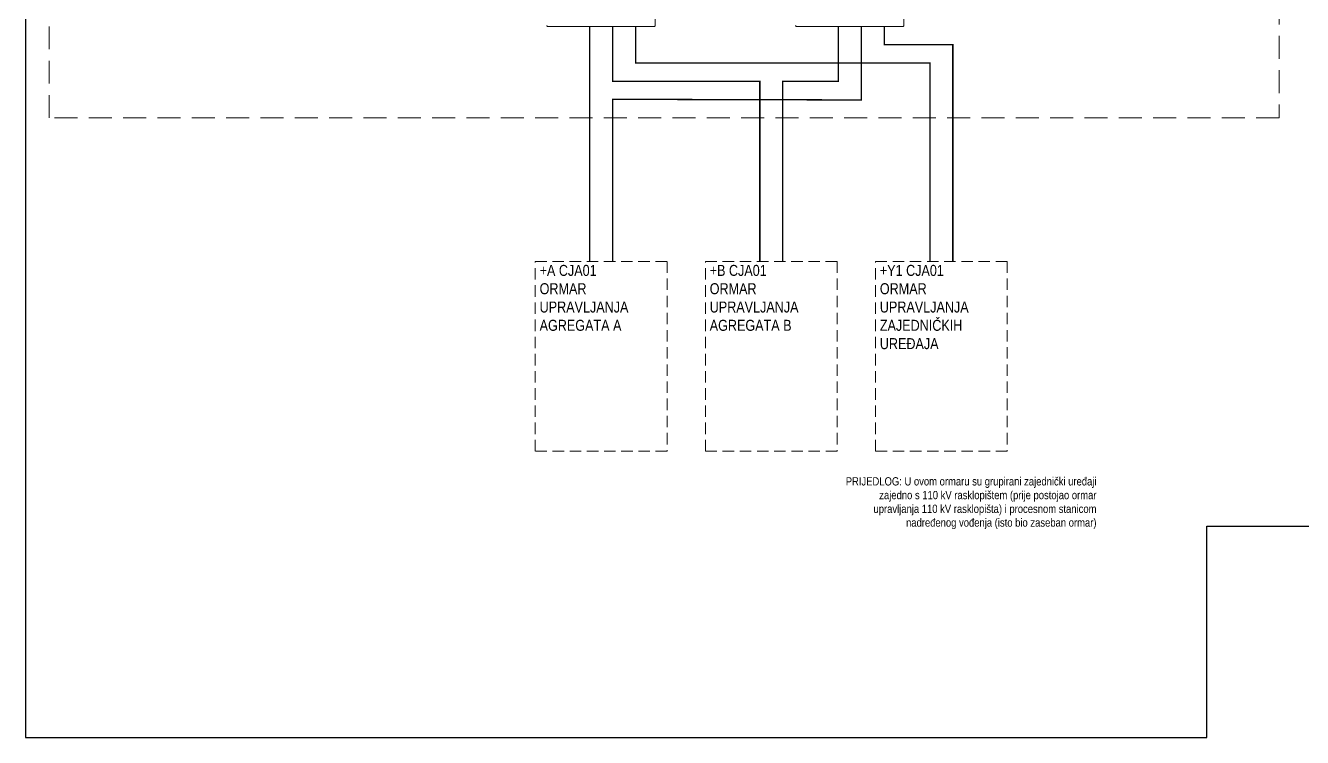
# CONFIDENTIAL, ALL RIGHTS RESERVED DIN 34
# Model space of a CAD drawing. Header units: inches. Extents: x 67248 to 85686, y -40174 to -31152.
# Drawn here: x 67660 to 70449, y -35013 to -33457 of the extents above; entities that cross this region are included whole.
import ezdxf

# ---------------------------------------------------------------- set-up
doc = ezdxf.new("R2010")
doc.units = ezdxf.units.IN
doc.header["$MEASUREMENT"] = 0
doc.linetypes.add('HIDDEN', pattern=[0.375, 0.25, -0.125])
doc.layers.add('! NO PLOT !', color=7, linetype='Continuous', true_color=0xff75dd, plot=False)
doc.layers.add('SI-General', color=7, linetype='Continuous', lineweight=5)
doc.layers.add('SI-TOPOLOGY-0.00', color=121, linetype='Continuous', lineweight=0)
doc.layers.add('SI-TOPOLOGY-FO-mm', color=7, linetype='Continuous', lineweight=13, true_color=0xff4d4d)
doc.styles.add('OPIS', font='ARIALN.TTF')

# ---------------------------------------------------------------- blocks, each defined once
blk = doc.blocks.new('SWITCHf')
for p, q in [((0, -134.7), (0, 97.6)), ((38, -136.7), (2, -136.7))]:
    blk.add_line(p, q)
for centre, start, end in [((2, 97.6), 89.9993, 180.0006), ((2, -134.7), 179.9994, 270.0007)]:
    blk.add_arc(centre, 2, start, end)

msp = doc.modelspace()

# ---------------------------------------------------------------- linework, layer by layer
at = {"layer": '! NO PLOT !'}
msp.add_lwpolyline([(67659.7, -35013), (70239.7, -35013), (70239.7, -34551), (72339.7, -34551), (72339.7, -31929), (67659.7, -31929), (67659.7, -35013)], dxfattribs=at)
at = {"layer": 'SI-General', "linetype": 'HIDDEN', "ltscale": 200}
msp.add_lwpolyline([(67711, -32205), (70397.8, -32205), (70397.8, -33659.1), (67711, -33659.1)], close=True, dxfattribs=at)
at = {"layer": 'SI-General', "color": 0, "linetype": 'HIDDEN', "ltscale": 100}
for points in [[(68773.1, -33972.6), (69060.8, -33972.6), (69060.8, -34387.4), (68773.1, -34387.4)], [(69144.7, -33972.6), (69432.3, -33972.6), (69432.3, -34387.4), (69144.7, -34387.4)], [(69516.2, -33972.6), (69803.9, -33972.6), (69803.9, -34387.4), (69516.2, -34387.4)]]:
    msp.add_lwpolyline(points, close=True, dxfattribs=at)
at = {"layer": 'SI-TOPOLOGY-FO-mm', "const_width": 3}
for points in [[(68892, -33972.6), (68892, -33459.1)], [(68942, -33972.6), (68942, -33618.4), (69485.1, -33619.8), (69485.1, -33459.1)], [(69263.5, -33972.6), (69263.5, -33579.1), (68942, -33579.1), (68942, -33459.1)], [(68992, -33459.1), (68992, -33539.1), (69635, -33539.1), (69635, -33972.6)], [(69313.5, -33972.6), (69313.5, -33579.1), (69435.1, -33579.1), (69435.1, -33459.1)], [(69685, -33972.6), (69685, -33499.1), (69535.1, -33499.1), (69535.1, -33459.1)]]:
    msp.add_lwpolyline(points, dxfattribs=at)

# ---------------------------------------------------------------- block references
at = {"layer": 'SI-TOPOLOGY-0.00', "rotation": 89.99999999999197}
for p in [(68898, -33459.1), (69441.2, -33459.1)]:
    msp.add_blockref('SWITCHf', p, dxfattribs=at)

# ---------------------------------------------------------------- texts
at = {"layer": '! NO PLOT !', "color": 0, "insert": (69998.8, -34444.3), "char_height": 18, "width": 553.451, "attachment_point": 3, "style": 'OPIS'}
msp.add_mtext('{\\C256;PRIJEDLOG: U ovom ormaru su grupirani zajednički uređaji zajedno s 110 kV rasklopištem (prije postojao ormar upravljanja 110 kV rasklopišta) i procesnom stanicom nadređenog vođenja (isto bio zaseban ormar)}', dxfattribs=at)
at = {"layer": 'SI-General', "color": 0, "char_height": 20, "width": 311.164, "attachment_point": 1, "style": 'OPIS'}
for s, insert in [('{\\H1.2x;+A CJA01^JORMAR^JUPRAVLJANJA^JAGREGATA A^I}', (68782.5, -33980.3)), ('{\\H1.2x;+B CJA01^JORMAR^JUPRAVLJANJA^JAGREGATA B^I}', (69154, -33980.3)), ('{\\H1.2x;+Y1 CJA01^JORMAR^JUPRAVLJANJA^JZAJEDNIČKIH^JUREĐAJA}', (69525.6, -33980.3))]:
    msp.add_mtext(s, dxfattribs=dict(at, insert=insert))

doc.saveas('drawing.dxf')
